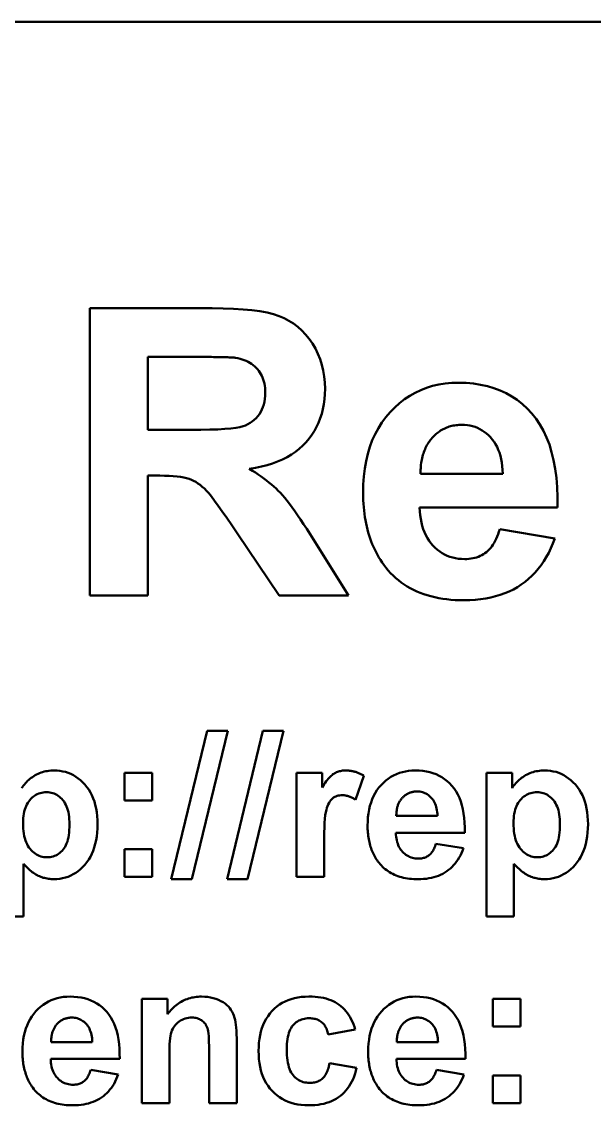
# Model space of a CAD drawing. Header units: millimetres. Extents: x -70 to 310, y -13 to 367.
# Drawn here: x 0.13 to 12.29, y 344.21 to 367.21 of the extents above; entities that cross this region are included whole.
import ezdxf

# ---------------------------------------------------------------- set-up
doc = ezdxf.new("R2010")
doc.units = ezdxf.units.MM
doc.layers.add('Visible (ISO)', color=7, linetype='Continuous', lineweight=50)

msp = doc.modelspace()

# ---------------------------------------------------------------- linework, layer by layer
at = {"layer": 'Visible (ISO)'}
for p, q in [((-49.588, 367.213), (288.755, 367.213)), ((1.574, 361.13), (4.169, 361.13)), ((1.574, 355.03), (1.574, 361.13)), ((3.769, 360.097), (2.806, 360.097)), ((2.806, 360.097), (2.806, 358.549)), ((2.806, 358.549), (3.718, 358.549)), ((2.806, 357.577), (2.806, 355.03)), ((3.057, 357.577), (2.806, 357.577)), ((8.595, 357.619), (10.343, 357.619)), ((11.505, 356.903), (8.576, 356.903)), ((5.591, 355.03), (4.703, 356.359)), ((10.278, 356.438), (11.445, 356.243)), ((6.321, 356.22), (7.065, 355.03)), ((2.806, 355.03), (1.574, 355.03)), ((7.065, 355.03), (5.591, 355.03)), ((3.304, 349.009), (4.062, 352.162)), ((4.501, 352.162), (3.736, 349.009)), ((4.062, 352.162), (4.501, 352.162)), ((4.487, 349.009), (5.245, 352.162)), ((5.684, 352.162), (4.919, 349.009)), ((5.245, 352.162), (5.684, 352.162)), ((2.311, 351.271), (2.897, 351.271)), ((2.311, 350.685), (2.311, 351.271)), ((2.897, 351.271), (2.897, 350.685)), ((5.961, 351.271), (6.505, 351.271)), ((5.961, 349.06), (5.961, 351.271)), ((6.505, 351.271), (6.505, 350.957)), ((9.994, 348.219), (9.994, 351.271)), ((9.994, 351.271), (10.541, 351.271)), ((10.541, 351.271), (10.541, 350.946)), ((7.391, 351.208), (7.212, 350.699)), ((2.897, 350.685), (2.311, 350.685)), ((8.081, 350.355), (8.955, 350.355)), ((9.536, 349.997), (8.072, 349.997)), ((2.311, 349.646), (2.897, 349.646)), ((2.311, 349.06), (2.311, 349.646)), ((2.897, 349.646), (2.897, 349.06)), ((6.547, 349.742), (6.547, 349.06)), ((8.923, 349.765), (9.506, 349.667)), ((0.165, 349.335), (0.165, 348.219)), ((10.58, 349.335), (10.58, 348.219)), ((2.897, 349.06), (2.311, 349.06)), ((3.736, 349.009), (3.304, 349.009)), ((4.919, 349.009), (4.487, 349.009)), ((6.547, 349.06), (5.961, 349.06)), ((0.165, 348.219), (-0.42, 348.219)), ((10.58, 348.219), (9.994, 348.219)), ((2.676, 346.471), (3.22, 346.471)), ((2.676, 344.261), (2.676, 346.471)), ((3.22, 346.471), (3.22, 346.146)), ((10.134, 346.471), (10.72, 346.471)), ((10.134, 345.886), (10.134, 346.471)), ((10.72, 346.471), (10.72, 345.886)), ((7.209, 345.818), (6.633, 345.714)), ((10.72, 345.886), (10.134, 345.886)), ((0.751, 345.555), (1.625, 345.555)), ((4.692, 345.634), (4.692, 344.261)), ((8.093, 345.555), (8.967, 345.555)), ((3.262, 345.263), (3.262, 344.261)), ((4.106, 344.261), (4.106, 345.388)), ((2.207, 345.197), (0.742, 345.197)), ((6.665, 345.109), (7.239, 345.011)), ((9.548, 345.197), (8.083, 345.197)), ((1.593, 344.965), (2.176, 344.867)), ((8.934, 344.965), (9.518, 344.867)), ((10.134, 344.846), (10.72, 344.846)), ((10.134, 344.261), (10.134, 344.846)), ((10.72, 344.846), (10.72, 344.261)), ((3.262, 344.261), (2.676, 344.261)), ((4.692, 344.261), (4.106, 344.261)), ((10.72, 344.261), (10.134, 344.261))]:
    msp.add_line(p, q, dxfattribs=at)
at = {"layer": 'Visible (ISO)', "flags": 128}
for points in [[(4.169, 361.13), (4.405, 361.127), (4.625, 361.119), (4.829, 361.106), (5.015, 361.088), (5.184, 361.065), (5.337, 361.037), (5.472, 361.003), (5.591, 360.964), (5.699, 360.919), (5.801, 360.866), (5.898, 360.805), (5.989, 360.736), (6.075, 360.659), (6.156, 360.574), (6.231, 360.482), (6.3, 360.381), (6.363, 360.274), (6.417, 360.164), (6.463, 360.049), (6.501, 359.931), (6.53, 359.809), (6.551, 359.683), (6.563, 359.553), (6.568, 359.419)], [(4.671, 360.079), (4.657, 360.08), (4.641, 360.082), (4.623, 360.083), (4.603, 360.084), (4.581, 360.086), (4.557, 360.087), (4.531, 360.088), (4.502, 360.089), (4.472, 360.09), (4.44, 360.091), (4.405, 360.092), (4.369, 360.093), (4.33, 360.093), (4.289, 360.094), (4.246, 360.095), (4.202, 360.095), (4.155, 360.096), (4.106, 360.096), (4.055, 360.097), (4.002, 360.097), (3.947, 360.097), (3.889, 360.097), (3.83, 360.097), (3.769, 360.097)], [(5.298, 359.34), (5.297, 359.39), (5.294, 359.439), (5.288, 359.486), (5.28, 359.531), (5.27, 359.575), (5.257, 359.617), (5.242, 359.658), (5.225, 359.697), (5.206, 359.734), (5.184, 359.77), (5.16, 359.804), (5.133, 359.837), (5.105, 359.868), (5.075, 359.897), (5.043, 359.924), (5.009, 359.949), (4.973, 359.972), (4.935, 359.993), (4.896, 360.012), (4.854, 360.029), (4.811, 360.044), (4.766, 360.058), (4.719, 360.069), (4.671, 360.079)], [(7.377, 357.205), (7.381, 357.386), (7.393, 357.559), (7.413, 357.726), (7.44, 357.887), (7.476, 358.04), (7.52, 358.187), (7.572, 358.327), (7.632, 358.461), (7.7, 358.588), (7.775, 358.708), (7.859, 358.821), (7.951, 358.928), (8.049, 359.027), (8.151, 359.118), (8.257, 359.2), (8.367, 359.273), (8.482, 359.338), (8.601, 359.394), (8.724, 359.441), (8.852, 359.48), (8.983, 359.51), (9.119, 359.531), (9.259, 359.544), (9.404, 359.549)], [(9.404, 359.549), (9.565, 359.544), (9.721, 359.531), (9.871, 359.508), (10.015, 359.476), (10.153, 359.436), (10.285, 359.386), (10.412, 359.327), (10.533, 359.259), (10.648, 359.183), (10.758, 359.097), (10.861, 359.002), (10.959, 358.898), (11.05, 358.785), (11.132, 358.662), (11.207, 358.529), (11.273, 358.387), (11.331, 358.235), (11.38, 358.074), (11.422, 357.903), (11.455, 357.722), (11.48, 357.532), (11.497, 357.332), (11.505, 357.122), (11.505, 356.903)], [(3.718, 358.549), (3.929, 358.55), (4.12, 358.554), (4.29, 358.56), (4.439, 358.568), (4.567, 358.578), (4.674, 358.591), (4.761, 358.606), (4.826, 358.624), (4.88, 358.644), (4.931, 358.668), (4.979, 358.695), (5.023, 358.725), (5.065, 358.759), (5.104, 358.797), (5.14, 358.837), (5.173, 358.882), (5.202, 358.929), (5.228, 358.979), (5.249, 359.032), (5.267, 359.088), (5.281, 359.147), (5.291, 359.208), (5.296, 359.272), (5.298, 359.34)], [(6.568, 359.419), (6.565, 359.306), (6.556, 359.197), (6.543, 359.092), (6.523, 358.989), (6.498, 358.89), (6.467, 358.794), (6.431, 358.701), (6.389, 358.612), (6.341, 358.525), (6.288, 358.443), (6.23, 358.363), (6.165, 358.286), (6.096, 358.214), (6.02, 358.146), (5.939, 358.083), (5.853, 358.024), (5.761, 357.97), (5.663, 357.921), (5.559, 357.876), (5.451, 357.836), (5.336, 357.8), (5.216, 357.77), (5.09, 357.743), (4.959, 357.722)], [(9.474, 358.656), (9.442, 358.656), (9.411, 358.654), (9.38, 358.652), (9.35, 358.648), (9.32, 358.644), (9.291, 358.639), (9.262, 358.632), (9.234, 358.625), (9.206, 358.617), (9.178, 358.608), (9.151, 358.597), (9.125, 358.586), (9.099, 358.574), (9.073, 358.561), (9.048, 358.547), (9.023, 358.532), (8.999, 358.516), (8.975, 358.499), (8.951, 358.481), (8.929, 358.462), (8.906, 358.442), (8.884, 358.422), (8.862, 358.4), (8.841, 358.377)], [(10.343, 357.619), (10.339, 357.702), (10.332, 357.781), (10.321, 357.858), (10.308, 357.93), (10.291, 358), (10.27, 358.066), (10.247, 358.128), (10.22, 358.188), (10.19, 358.243), (10.157, 358.296), (10.12, 358.345), (10.08, 358.391), (10.038, 358.433), (9.994, 358.472), (9.949, 358.507), (9.902, 358.538), (9.854, 358.566), (9.804, 358.59), (9.753, 358.61), (9.7, 358.627), (9.646, 358.64), (9.59, 358.649), (9.532, 358.654), (9.474, 358.656)], [(8.841, 358.377), (8.821, 358.353), (8.802, 358.329), (8.783, 358.304), (8.766, 358.279), (8.749, 358.252), (8.733, 358.225), (8.718, 358.197), (8.704, 358.169), (8.691, 358.14), (8.679, 358.11), (8.667, 358.079), (8.656, 358.048), (8.647, 358.016), (8.638, 357.984), (8.629, 357.95), (8.622, 357.916), (8.616, 357.882), (8.61, 357.846), (8.605, 357.81), (8.602, 357.773), (8.599, 357.736), (8.597, 357.698), (8.595, 357.659), (8.595, 357.619)], [(4.959, 357.722), (5.025, 357.682), (5.088, 357.643), (5.15, 357.602), (5.21, 357.561), (5.268, 357.52), (5.324, 357.477), (5.378, 357.434), (5.43, 357.391), (5.48, 357.347), (5.529, 357.302), (5.575, 357.256), (5.619, 357.21), (5.664, 357.161), (5.711, 357.105), (5.761, 357.044), (5.813, 356.976), (5.868, 356.903), (5.925, 356.823), (5.985, 356.737), (6.047, 356.646), (6.112, 356.548), (6.179, 356.445), (6.249, 356.335), (6.321, 356.22)], [(4.703, 356.359), (4.588, 356.529), (4.483, 356.682), (4.387, 356.819), (4.301, 356.939), (4.224, 357.043), (4.156, 357.131), (4.098, 357.202), (4.05, 357.257), (4.006, 357.301), (3.962, 357.342), (3.916, 357.379), (3.87, 357.413), (3.824, 357.443), (3.777, 357.469), (3.729, 357.491), (3.68, 357.51), (3.628, 357.526), (3.568, 357.539), (3.501, 357.551), (3.427, 357.561), (3.345, 357.568), (3.257, 357.573), (3.161, 357.576), (3.057, 357.577)], [(7.814, 355.685), (7.778, 355.736), (7.744, 355.788), (7.711, 355.841), (7.68, 355.895), (7.651, 355.95), (7.622, 356.007), (7.596, 356.064), (7.571, 356.123), (7.547, 356.182), (7.525, 356.243), (7.505, 356.305), (7.486, 356.367), (7.468, 356.431), (7.453, 356.496), (7.438, 356.562), (7.425, 356.629), (7.414, 356.698), (7.404, 356.767), (7.396, 356.837), (7.389, 356.909), (7.383, 356.981), (7.38, 357.055), (7.377, 357.13), (7.377, 357.205)], [(8.576, 356.903), (8.58, 356.818), (8.588, 356.736), (8.599, 356.657), (8.614, 356.582), (8.632, 356.51), (8.654, 356.441), (8.679, 356.375), (8.708, 356.312), (8.741, 356.253), (8.777, 356.197), (8.817, 356.144), (8.86, 356.094), (8.906, 356.048), (8.953, 356.006), (9.003, 355.968), (9.055, 355.934), (9.108, 355.904), (9.163, 355.878), (9.22, 355.856), (9.279, 355.838), (9.34, 355.824), (9.403, 355.814), (9.467, 355.808), (9.534, 355.806)], [(9.534, 355.806), (9.579, 355.807), (9.623, 355.81), (9.666, 355.815), (9.707, 355.823), (9.747, 355.832), (9.786, 355.843), (9.824, 355.857), (9.86, 355.872), (9.896, 355.89), (9.93, 355.909), (9.963, 355.931), (9.994, 355.955), (10.025, 355.981), (10.054, 356.01), (10.082, 356.041), (10.108, 356.075), (10.134, 356.111), (10.158, 356.15), (10.181, 356.192), (10.203, 356.236), (10.224, 356.283), (10.243, 356.332), (10.261, 356.384), (10.278, 356.438)], [(11.445, 356.243), (11.406, 356.138), (11.363, 356.038), (11.317, 355.941), (11.267, 355.849), (11.213, 355.762), (11.156, 355.678), (11.095, 355.599), (11.031, 355.524), (10.962, 355.453), (10.89, 355.387), (10.815, 355.325), (10.736, 355.267), (10.653, 355.213), (10.567, 355.164), (10.478, 355.12), (10.385, 355.081), (10.289, 355.046), (10.189, 355.016), (10.086, 354.99), (9.98, 354.969), (9.87, 354.953), (9.757, 354.941), (9.64, 354.934), (9.52, 354.932)], [(9.52, 354.932), (9.425, 354.933), (9.332, 354.937), (9.241, 354.944), (9.152, 354.953), (9.066, 354.965), (8.981, 354.979), (8.898, 354.996), (8.818, 355.016), (8.74, 355.038), (8.663, 355.063), (8.589, 355.09), (8.517, 355.12), (8.447, 355.153), (8.379, 355.188), (8.313, 355.226), (8.249, 355.267), (8.187, 355.31), (8.128, 355.356), (8.07, 355.404), (8.015, 355.455), (7.961, 355.509), (7.91, 355.565), (7.861, 355.624), (7.814, 355.685)], [(0.126, 350.946), (0.144, 350.973), (0.164, 351), (0.184, 351.025), (0.205, 351.05), (0.228, 351.074), (0.251, 351.097), (0.276, 351.119), (0.301, 351.14), (0.328, 351.161), (0.355, 351.18), (0.384, 351.199), (0.413, 351.217), (0.443, 351.233), (0.474, 351.248), (0.506, 351.262), (0.538, 351.274), (0.57, 351.285), (0.603, 351.294), (0.637, 351.302), (0.671, 351.308), (0.706, 351.314), (0.742, 351.317), (0.778, 351.319), (0.814, 351.32)], [(0.814, 351.32), (0.878, 351.318), (0.939, 351.312), (1, 351.301), (1.058, 351.287), (1.115, 351.268), (1.171, 351.245), (1.224, 351.218), (1.276, 351.186), (1.327, 351.151), (1.376, 351.111), (1.423, 351.067), (1.468, 351.019), (1.511, 350.967), (1.55, 350.912), (1.586, 350.854), (1.618, 350.792), (1.646, 350.727), (1.67, 350.658), (1.69, 350.587), (1.707, 350.512), (1.72, 350.433), (1.729, 350.352), (1.735, 350.267), (1.737, 350.179)], [(6.505, 350.957), (6.528, 350.993), (6.551, 351.027), (6.573, 351.059), (6.595, 351.089), (6.616, 351.117), (6.637, 351.142), (6.658, 351.166), (6.678, 351.187), (6.698, 351.206), (6.717, 351.223), (6.736, 351.238), (6.755, 351.25), (6.773, 351.261), (6.792, 351.272), (6.812, 351.281), (6.832, 351.289), (6.852, 351.296), (6.873, 351.303), (6.894, 351.308), (6.916, 351.312), (6.938, 351.316), (6.961, 351.318), (6.984, 351.32), (7.007, 351.32)], [(7.007, 351.32), (7.024, 351.32), (7.04, 351.319), (7.057, 351.318), (7.073, 351.317), (7.09, 351.315), (7.106, 351.313), (7.122, 351.311), (7.139, 351.308), (7.155, 351.304), (7.171, 351.301), (7.187, 351.297), (7.203, 351.292), (7.219, 351.287), (7.235, 351.282), (7.251, 351.276), (7.266, 351.27), (7.282, 351.264), (7.298, 351.257), (7.313, 351.25), (7.329, 351.243), (7.344, 351.235), (7.36, 351.226), (7.375, 351.218), (7.391, 351.208)], [(7.472, 350.148), (7.474, 350.239), (7.48, 350.325), (7.49, 350.409), (7.504, 350.489), (7.522, 350.566), (7.544, 350.639), (7.57, 350.709), (7.6, 350.776), (7.633, 350.839), (7.671, 350.9), (7.713, 350.956), (7.759, 351.01), (7.808, 351.059), (7.859, 351.104), (7.912, 351.145), (7.967, 351.182), (8.025, 351.214), (8.084, 351.242), (8.146, 351.266), (8.21, 351.286), (8.275, 351.301), (8.343, 351.311), (8.413, 351.318), (8.486, 351.32)], [(8.486, 351.32), (8.566, 351.318), (8.644, 351.311), (8.719, 351.3), (8.791, 351.284), (8.86, 351.263), (8.926, 351.239), (8.99, 351.209), (9.05, 351.175), (9.108, 351.137), (9.162, 351.094), (9.214, 351.047), (9.263, 350.995), (9.309, 350.938), (9.35, 350.876), (9.387, 350.81), (9.42, 350.739), (9.449, 350.663), (9.474, 350.582), (9.495, 350.497), (9.511, 350.407), (9.524, 350.312), (9.532, 350.212), (9.536, 350.107), (9.536, 349.997)], [(10.541, 350.946), (10.559, 350.973), (10.578, 351), (10.599, 351.025), (10.62, 351.05), (10.642, 351.074), (10.666, 351.097), (10.69, 351.119), (10.716, 351.14), (10.742, 351.161), (10.77, 351.18), (10.798, 351.199), (10.828, 351.217), (10.858, 351.233), (10.889, 351.248), (10.92, 351.262), (10.952, 351.274), (10.985, 351.285), (11.018, 351.294), (11.052, 351.302), (11.086, 351.308), (11.121, 351.314), (11.156, 351.317), (11.192, 351.319), (11.229, 351.32)], [(11.229, 351.32), (11.292, 351.318), (11.354, 351.312), (11.414, 351.301), (11.473, 351.287), (11.53, 351.268), (11.585, 351.245), (11.639, 351.218), (11.691, 351.186), (11.741, 351.151), (11.79, 351.111), (11.838, 351.067), (11.883, 351.019), (11.926, 350.967), (11.965, 350.912), (12.001, 350.854), (12.032, 350.792), (12.06, 350.727), (12.084, 350.658), (12.105, 350.587), (12.122, 350.512), (12.135, 350.433), (12.144, 350.352), (12.15, 350.267), (12.152, 350.179)], [(0.656, 350.857), (0.62, 350.856), (0.586, 350.853), (0.553, 350.847), (0.52, 350.839), (0.489, 350.829), (0.458, 350.816), (0.429, 350.801), (0.401, 350.784), (0.374, 350.765), (0.347, 350.743), (0.322, 350.719), (0.298, 350.692), (0.275, 350.664), (0.255, 350.633), (0.236, 350.6), (0.219, 350.565), (0.204, 350.527), (0.192, 350.488), (0.181, 350.446), (0.172, 350.402), (0.165, 350.356), (0.16, 350.307), (0.157, 350.257), (0.156, 350.204)], [(1.142, 350.174), (1.141, 350.23), (1.138, 350.284), (1.133, 350.336), (1.126, 350.385), (1.118, 350.432), (1.107, 350.476), (1.094, 350.518), (1.08, 350.557), (1.063, 350.593), (1.045, 350.628), (1.025, 350.66), (1.002, 350.689), (0.979, 350.716), (0.954, 350.74), (0.928, 350.763), (0.902, 350.782), (0.874, 350.8), (0.846, 350.815), (0.817, 350.828), (0.786, 350.839), (0.755, 350.847), (0.723, 350.853), (0.69, 350.856), (0.656, 350.857)], [(6.937, 350.795), (6.907, 350.794), (6.878, 350.79), (6.85, 350.785), (6.824, 350.778), (6.798, 350.768), (6.774, 350.757), (6.751, 350.743), (6.729, 350.727), (6.709, 350.709), (6.689, 350.687), (6.671, 350.661), (6.653, 350.632), (6.637, 350.6), (6.622, 350.565), (6.608, 350.526), (6.596, 350.483), (6.584, 350.433), (6.574, 350.371), (6.566, 350.296), (6.559, 350.209), (6.554, 350.111), (6.55, 350), (6.548, 349.877), (6.547, 349.742)], [(7.212, 350.699), (7.199, 350.707), (7.187, 350.715), (7.175, 350.722), (7.163, 350.728), (7.151, 350.735), (7.139, 350.741), (7.127, 350.747), (7.115, 350.752), (7.103, 350.757), (7.092, 350.762), (7.08, 350.767), (7.069, 350.771), (7.057, 350.775), (7.046, 350.778), (7.035, 350.781), (7.024, 350.784), (7.012, 350.786), (7.002, 350.789), (6.991, 350.791), (6.98, 350.792), (6.969, 350.793), (6.958, 350.794), (6.948, 350.794), (6.937, 350.795)], [(8.52, 350.874), (8.505, 350.873), (8.489, 350.873), (8.474, 350.871), (8.459, 350.87), (8.444, 350.868), (8.429, 350.865), (8.415, 350.862), (8.401, 350.858), (8.387, 350.854), (8.373, 350.849), (8.359, 350.844), (8.346, 350.839), (8.333, 350.833), (8.32, 350.826), (8.308, 350.819), (8.295, 350.812), (8.283, 350.804), (8.271, 350.795), (8.259, 350.786), (8.248, 350.777), (8.237, 350.767), (8.226, 350.756), (8.215, 350.746), (8.204, 350.734)], [(8.955, 350.355), (8.953, 350.397), (8.95, 350.436), (8.944, 350.474), (8.937, 350.511), (8.929, 350.545), (8.919, 350.578), (8.907, 350.61), (8.894, 350.639), (8.879, 350.667), (8.862, 350.694), (8.844, 350.718), (8.824, 350.741), (8.803, 350.762), (8.781, 350.782), (8.758, 350.799), (8.735, 350.815), (8.711, 350.829), (8.686, 350.841), (8.66, 350.851), (8.634, 350.859), (8.606, 350.865), (8.579, 350.87), (8.55, 350.873), (8.52, 350.874)], [(11.071, 350.857), (11.035, 350.856), (11.001, 350.853), (10.967, 350.847), (10.935, 350.839), (10.903, 350.829), (10.873, 350.816), (10.844, 350.801), (10.815, 350.784), (10.788, 350.765), (10.762, 350.743), (10.737, 350.719), (10.713, 350.692), (10.69, 350.664), (10.669, 350.633), (10.651, 350.6), (10.634, 350.565), (10.619, 350.527), (10.606, 350.488), (10.595, 350.446), (10.587, 350.402), (10.58, 350.356), (10.575, 350.307), (10.572, 350.257), (10.571, 350.204)], [(11.556, 350.174), (11.555, 350.23), (11.553, 350.284), (11.548, 350.336), (11.541, 350.385), (11.532, 350.432), (11.522, 350.476), (11.509, 350.518), (11.494, 350.557), (11.478, 350.593), (11.46, 350.628), (11.439, 350.66), (11.417, 350.689), (11.393, 350.716), (11.369, 350.74), (11.343, 350.763), (11.316, 350.782), (11.289, 350.8), (11.261, 350.815), (11.231, 350.828), (11.201, 350.839), (11.17, 350.847), (11.138, 350.853), (11.105, 350.856), (11.071, 350.857)], [(8.204, 350.734), (8.194, 350.722), (8.185, 350.71), (8.175, 350.698), (8.167, 350.685), (8.158, 350.672), (8.15, 350.658), (8.143, 350.644), (8.136, 350.63), (8.129, 350.616), (8.123, 350.601), (8.117, 350.585), (8.112, 350.57), (8.107, 350.554), (8.102, 350.537), (8.098, 350.521), (8.095, 350.504), (8.092, 350.486), (8.089, 350.469), (8.086, 350.451), (8.084, 350.432), (8.083, 350.414), (8.082, 350.394), (8.081, 350.375), (8.081, 350.355)], [(0.156, 350.204), (0.157, 350.143), (0.16, 350.086), (0.165, 350.03), (0.173, 349.978), (0.182, 349.928), (0.193, 349.881), (0.207, 349.836), (0.222, 349.794), (0.24, 349.755), (0.259, 349.719), (0.281, 349.685), (0.305, 349.654), (0.33, 349.626), (0.356, 349.6), (0.383, 349.577), (0.411, 349.556), (0.44, 349.537), (0.469, 349.521), (0.5, 349.507), (0.531, 349.496), (0.563, 349.488), (0.596, 349.481), (0.63, 349.478), (0.665, 349.477)], [(0.665, 349.477), (0.699, 349.478), (0.732, 349.481), (0.763, 349.487), (0.794, 349.495), (0.824, 349.505), (0.853, 349.517), (0.881, 349.532), (0.908, 349.549), (0.934, 349.568), (0.959, 349.59), (0.983, 349.613), (1.006, 349.639), (1.028, 349.668), (1.047, 349.699), (1.065, 349.734), (1.081, 349.771), (1.096, 349.811), (1.108, 349.854), (1.118, 349.9), (1.127, 349.949), (1.133, 350.001), (1.138, 350.056), (1.141, 350.113), (1.142, 350.174)], [(1.737, 350.179), (1.735, 350.088), (1.729, 350.001), (1.72, 349.917), (1.707, 349.837), (1.69, 349.76), (1.669, 349.687), (1.645, 349.617), (1.617, 349.55), (1.585, 349.487), (1.549, 349.428), (1.509, 349.371), (1.466, 349.318), (1.42, 349.269), (1.373, 349.225), (1.324, 349.184), (1.273, 349.148), (1.221, 349.116), (1.167, 349.088), (1.112, 349.065), (1.055, 349.046), (0.996, 349.031), (0.936, 349.02), (0.875, 349.014), (0.812, 349.012)], [(7.69, 349.388), (7.673, 349.414), (7.656, 349.44), (7.639, 349.466), (7.624, 349.493), (7.609, 349.521), (7.595, 349.549), (7.582, 349.578), (7.569, 349.607), (7.557, 349.637), (7.546, 349.667), (7.536, 349.698), (7.527, 349.729), (7.518, 349.761), (7.51, 349.794), (7.503, 349.827), (7.496, 349.86), (7.491, 349.894), (7.486, 349.929), (7.481, 349.964), (7.478, 350), (7.475, 350.036), (7.473, 350.073), (7.472, 350.11), (7.472, 350.148)], [(10.571, 350.204), (10.572, 350.143), (10.575, 350.086), (10.58, 350.03), (10.587, 349.978), (10.597, 349.928), (10.608, 349.881), (10.621, 349.836), (10.637, 349.794), (10.654, 349.755), (10.674, 349.719), (10.696, 349.685), (10.72, 349.654), (10.745, 349.626), (10.771, 349.6), (10.798, 349.577), (10.826, 349.556), (10.854, 349.537), (10.884, 349.521), (10.915, 349.507), (10.946, 349.496), (10.978, 349.488), (11.011, 349.481), (11.045, 349.478), (11.08, 349.477)], [(11.08, 349.477), (11.114, 349.478), (11.146, 349.481), (11.178, 349.487), (11.209, 349.495), (11.238, 349.505), (11.267, 349.517), (11.295, 349.532), (11.322, 349.549), (11.348, 349.568), (11.373, 349.59), (11.397, 349.613), (11.42, 349.639), (11.442, 349.668), (11.462, 349.699), (11.48, 349.734), (11.496, 349.771), (11.51, 349.811), (11.522, 349.854), (11.533, 349.9), (11.541, 349.949), (11.548, 350.001), (11.553, 350.056), (11.556, 350.113), (11.556, 350.174)], [(12.152, 350.179), (12.15, 350.088), (12.144, 350.001), (12.135, 349.917), (12.121, 349.837), (12.105, 349.76), (12.084, 349.687), (12.059, 349.617), (12.031, 349.55), (11.999, 349.487), (11.964, 349.428), (11.924, 349.371), (11.881, 349.318), (11.835, 349.269), (11.787, 349.225), (11.738, 349.184), (11.688, 349.148), (11.635, 349.116), (11.582, 349.088), (11.526, 349.065), (11.47, 349.046), (11.411, 349.031), (11.351, 349.02), (11.289, 349.014), (11.226, 349.012)], [(8.072, 349.997), (8.074, 349.955), (8.078, 349.914), (8.083, 349.874), (8.091, 349.837), (8.1, 349.8), (8.111, 349.766), (8.123, 349.733), (8.138, 349.702), (8.154, 349.672), (8.172, 349.644), (8.192, 349.618), (8.214, 349.593), (8.236, 349.57), (8.26, 349.549), (8.285, 349.53), (8.311, 349.513), (8.338, 349.498), (8.365, 349.485), (8.394, 349.474), (8.423, 349.465), (8.454, 349.458), (8.485, 349.453), (8.517, 349.45), (8.551, 349.449)], [(9.506, 349.667), (9.487, 349.615), (9.465, 349.564), (9.442, 349.516), (9.417, 349.47), (9.39, 349.426), (9.362, 349.385), (9.331, 349.345), (9.299, 349.308), (9.265, 349.272), (9.229, 349.239), (9.191, 349.208), (9.152, 349.179), (9.11, 349.152), (9.067, 349.128), (9.022, 349.106), (8.976, 349.086), (8.928, 349.069), (8.878, 349.053), (8.827, 349.041), (8.773, 349.03), (8.719, 349.022), (8.662, 349.016), (8.604, 349.013), (8.544, 349.012)], [(8.551, 349.449), (8.573, 349.449), (8.595, 349.451), (8.616, 349.453), (8.637, 349.457), (8.657, 349.462), (8.677, 349.467), (8.696, 349.474), (8.714, 349.482), (8.732, 349.49), (8.749, 349.5), (8.765, 349.511), (8.781, 349.523), (8.796, 349.536), (8.811, 349.55), (8.825, 349.566), (8.838, 349.583), (8.851, 349.601), (8.863, 349.621), (8.874, 349.641), (8.885, 349.664), (8.895, 349.687), (8.905, 349.712), (8.914, 349.738), (8.923, 349.765)], [(0.812, 349.012), (0.781, 349.012), (0.751, 349.014), (0.722, 349.016), (0.693, 349.02), (0.665, 349.024), (0.637, 349.03), (0.609, 349.037), (0.582, 349.044), (0.556, 349.053), (0.53, 349.062), (0.504, 349.073), (0.479, 349.085), (0.454, 349.098), (0.429, 349.112), (0.404, 349.128), (0.378, 349.145), (0.352, 349.164), (0.326, 349.184), (0.3, 349.205), (0.274, 349.228), (0.247, 349.253), (0.22, 349.279), (0.193, 349.306), (0.165, 349.335)], [(8.544, 349.012), (8.496, 349.012), (8.45, 349.014), (8.404, 349.017), (8.36, 349.022), (8.316, 349.028), (8.274, 349.035), (8.233, 349.044), (8.193, 349.053), (8.153, 349.065), (8.115, 349.077), (8.078, 349.091), (8.042, 349.106), (8.007, 349.122), (7.973, 349.14), (7.94, 349.159), (7.908, 349.179), (7.877, 349.201), (7.848, 349.223), (7.819, 349.248), (7.791, 349.273), (7.764, 349.3), (7.739, 349.328), (7.714, 349.357), (7.69, 349.388)], [(11.226, 349.012), (11.196, 349.012), (11.166, 349.014), (11.137, 349.016), (11.108, 349.02), (11.079, 349.024), (11.051, 349.03), (11.024, 349.037), (10.997, 349.044), (10.97, 349.053), (10.944, 349.062), (10.919, 349.073), (10.894, 349.085), (10.869, 349.098), (10.844, 349.112), (10.819, 349.128), (10.793, 349.145), (10.767, 349.164), (10.741, 349.184), (10.715, 349.205), (10.688, 349.228), (10.662, 349.253), (10.635, 349.279), (10.607, 349.306), (10.58, 349.335)], [(0.142, 345.349), (0.144, 345.439), (0.15, 345.526), (0.16, 345.609), (0.174, 345.689), (0.192, 345.766), (0.214, 345.839), (0.24, 345.909), (0.27, 345.976), (0.304, 346.04), (0.342, 346.1), (0.383, 346.156), (0.429, 346.21), (0.478, 346.259), (0.529, 346.305), (0.582, 346.346), (0.638, 346.382), (0.695, 346.415), (0.754, 346.443), (0.816, 346.466), (0.88, 346.486), (0.946, 346.501), (1.014, 346.512), (1.084, 346.518), (1.156, 346.52)], [(1.156, 346.52), (1.236, 346.518), (1.314, 346.511), (1.389, 346.5), (1.461, 346.484), (1.53, 346.464), (1.597, 346.439), (1.66, 346.409), (1.72, 346.376), (1.778, 346.337), (1.833, 346.294), (1.884, 346.247), (1.933, 346.195), (1.979, 346.138), (2.02, 346.077), (2.057, 346.01), (2.09, 345.939), (2.119, 345.863), (2.144, 345.783), (2.165, 345.697), (2.181, 345.607), (2.194, 345.512), (2.202, 345.412), (2.206, 345.307), (2.207, 345.197)], [(3.22, 346.146), (3.244, 346.176), (3.269, 346.206), (3.295, 346.234), (3.32, 346.26), (3.347, 346.286), (3.374, 346.31), (3.401, 346.332), (3.429, 346.354), (3.458, 346.374), (3.487, 346.393), (3.516, 346.41), (3.546, 346.427), (3.577, 346.442), (3.608, 346.455), (3.639, 346.468), (3.672, 346.479), (3.704, 346.488), (3.737, 346.497), (3.771, 346.504), (3.805, 346.51), (3.84, 346.514), (3.876, 346.518), (3.911, 346.52), (3.948, 346.52)], [(3.948, 346.52), (4.012, 346.518), (4.074, 346.512), (4.134, 346.503), (4.193, 346.489), (4.249, 346.472), (4.303, 346.45), (4.355, 346.426), (4.402, 346.4), (4.444, 346.371), (4.482, 346.34), (4.516, 346.308), (4.545, 346.273), (4.571, 346.236), (4.594, 346.197), (4.614, 346.157), (4.632, 346.116), (4.647, 346.072), (4.659, 346.027), (4.669, 345.978), (4.677, 345.923), (4.683, 345.861), (4.688, 345.792), (4.691, 345.716), (4.692, 345.635)], [(5.157, 345.365), (5.159, 345.454), (5.165, 345.54), (5.175, 345.623), (5.189, 345.702), (5.207, 345.778), (5.229, 345.851), (5.255, 345.92), (5.285, 345.986), (5.319, 346.048), (5.357, 346.107), (5.399, 346.163), (5.445, 346.216), (5.494, 346.264), (5.547, 346.309), (5.602, 346.349), (5.66, 346.385), (5.721, 346.417), (5.784, 346.444), (5.851, 346.467), (5.92, 346.486), (5.992, 346.501), (6.067, 346.512), (6.145, 346.518), (6.226, 346.52)], [(6.226, 346.52), (6.292, 346.519), (6.356, 346.515), (6.418, 346.509), (6.477, 346.501), (6.534, 346.49), (6.589, 346.477), (6.641, 346.461), (6.691, 346.443), (6.739, 346.423), (6.784, 346.4), (6.827, 346.375), (6.868, 346.347), (6.906, 346.317), (6.943, 346.284), (6.978, 346.249), (7.011, 346.211), (7.042, 346.171), (7.072, 346.128), (7.099, 346.083), (7.125, 346.035), (7.149, 345.985), (7.171, 345.932), (7.191, 345.876), (7.209, 345.818)], [(7.484, 345.349), (7.486, 345.439), (7.492, 345.526), (7.502, 345.609), (7.515, 345.689), (7.533, 345.766), (7.555, 345.839), (7.581, 345.909), (7.611, 345.976), (7.645, 346.04), (7.683, 346.1), (7.725, 346.156), (7.771, 346.21), (7.82, 346.259), (7.871, 346.305), (7.924, 346.346), (7.979, 346.382), (8.036, 346.415), (8.096, 346.443), (8.157, 346.466), (8.221, 346.486), (8.287, 346.501), (8.355, 346.512), (8.425, 346.518), (8.497, 346.52)], [(8.497, 346.52), (8.578, 346.518), (8.656, 346.511), (8.731, 346.5), (8.803, 346.484), (8.872, 346.464), (8.938, 346.439), (9.001, 346.409), (9.062, 346.376), (9.119, 346.337), (9.174, 346.294), (9.226, 346.247), (9.275, 346.195), (9.32, 346.138), (9.361, 346.077), (9.399, 346.01), (9.432, 345.939), (9.461, 345.863), (9.485, 345.783), (9.506, 345.697), (9.523, 345.607), (9.535, 345.512), (9.544, 345.412), (9.548, 345.307), (9.548, 345.197)], [(1.191, 346.074), (1.175, 346.074), (1.159, 346.073), (1.144, 346.072), (1.129, 346.07), (1.114, 346.068), (1.099, 346.065), (1.085, 346.062), (1.071, 346.058), (1.057, 346.054), (1.043, 346.05), (1.03, 346.045), (1.016, 346.039), (1.003, 346.033), (0.99, 346.026), (0.978, 346.019), (0.965, 346.012), (0.953, 346.004), (0.941, 345.995), (0.93, 345.986), (0.918, 345.977), (0.907, 345.967), (0.896, 345.957), (0.885, 345.946), (0.874, 345.934)], [(1.625, 345.555), (1.623, 345.597), (1.62, 345.637), (1.615, 345.675), (1.608, 345.711), (1.599, 345.746), (1.589, 345.779), (1.577, 345.81), (1.564, 345.84), (1.549, 345.868), (1.532, 345.894), (1.514, 345.918), (1.494, 345.941), (1.473, 345.963), (1.451, 345.982), (1.428, 345.999), (1.405, 346.015), (1.381, 346.029), (1.356, 346.041), (1.33, 346.051), (1.304, 346.059), (1.277, 346.066), (1.249, 346.07), (1.22, 346.073), (1.191, 346.074)], [(3.743, 346.074), (3.706, 346.073), (3.669, 346.069), (3.634, 346.062), (3.6, 346.053), (3.566, 346.041), (3.533, 346.027), (3.502, 346.01), (3.471, 345.99), (3.442, 345.968), (3.416, 345.945), (3.391, 345.92), (3.369, 345.893), (3.35, 345.865), (3.333, 345.835), (3.318, 345.803), (3.306, 345.769), (3.296, 345.731), (3.287, 345.686), (3.279, 345.634), (3.273, 345.574), (3.268, 345.507), (3.265, 345.433), (3.263, 345.351), (3.262, 345.263)], [(4.106, 345.388), (4.105, 345.474), (4.103, 345.551), (4.101, 345.621), (4.097, 345.683), (4.091, 345.737), (4.085, 345.783), (4.077, 345.821), (4.069, 345.852), (4.059, 345.878), (4.047, 345.902), (4.034, 345.924), (4.02, 345.946), (4.004, 345.965), (3.986, 345.984), (3.967, 346), (3.947, 346.016), (3.925, 346.029), (3.902, 346.041), (3.878, 346.051), (3.853, 346.059), (3.827, 346.066), (3.8, 346.07), (3.772, 346.073), (3.743, 346.074)], [(6.233, 346.06), (6.197, 346.059), (6.163, 346.056), (6.13, 346.05), (6.098, 346.043), (6.068, 346.034), (6.038, 346.022), (6.01, 346.009), (5.983, 345.993), (5.957, 345.975), (5.932, 345.955), (5.909, 345.933), (5.887, 345.909), (5.866, 345.882), (5.847, 345.853), (5.83, 345.821), (5.814, 345.786), (5.801, 345.748), (5.789, 345.707), (5.779, 345.664), (5.771, 345.617), (5.764, 345.568), (5.76, 345.517), (5.757, 345.462), (5.756, 345.404)], [(6.633, 345.714), (6.628, 345.742), (6.621, 345.769), (6.614, 345.794), (6.606, 345.819), (6.596, 345.842), (6.586, 345.864), (6.574, 345.885), (6.562, 345.905), (6.548, 345.924), (6.534, 345.941), (6.518, 345.958), (6.501, 345.973), (6.484, 345.987), (6.465, 345.999), (6.446, 346.011), (6.426, 346.021), (6.405, 346.03), (6.383, 346.038), (6.36, 346.045), (6.336, 346.05), (6.312, 346.054), (6.286, 346.057), (6.26, 346.059), (6.233, 346.06)], [(8.532, 346.074), (8.516, 346.074), (8.501, 346.073), (8.485, 346.072), (8.47, 346.07), (8.455, 346.068), (8.441, 346.065), (8.426, 346.062), (8.412, 346.058), (8.398, 346.054), (8.384, 346.05), (8.371, 346.045), (8.358, 346.039), (8.345, 346.033), (8.332, 346.026), (8.319, 346.019), (8.307, 346.012), (8.295, 346.004), (8.283, 345.995), (8.271, 345.986), (8.26, 345.977), (8.248, 345.967), (8.237, 345.957), (8.226, 345.946), (8.216, 345.934)], [(8.967, 345.555), (8.965, 345.597), (8.961, 345.637), (8.956, 345.675), (8.949, 345.711), (8.941, 345.746), (8.93, 345.779), (8.919, 345.81), (8.905, 345.84), (8.89, 345.868), (8.874, 345.894), (8.855, 345.918), (8.835, 345.941), (8.814, 345.963), (8.792, 345.982), (8.77, 345.999), (8.746, 346.015), (8.722, 346.029), (8.697, 346.041), (8.672, 346.051), (8.645, 346.059), (8.618, 346.066), (8.59, 346.07), (8.561, 346.073), (8.532, 346.074)], [(0.874, 345.934), (0.864, 345.923), (0.855, 345.91), (0.846, 345.898), (0.837, 345.885), (0.828, 345.872), (0.821, 345.858), (0.813, 345.845), (0.806, 345.83), (0.799, 345.816), (0.793, 345.801), (0.787, 345.786), (0.782, 345.77), (0.777, 345.754), (0.773, 345.738), (0.769, 345.721), (0.765, 345.704), (0.762, 345.687), (0.759, 345.669), (0.757, 345.651), (0.755, 345.632), (0.753, 345.614), (0.752, 345.595), (0.751, 345.575), (0.751, 345.555)], [(8.216, 345.934), (8.206, 345.923), (8.196, 345.91), (8.187, 345.898), (8.178, 345.885), (8.17, 345.872), (8.162, 345.858), (8.154, 345.845), (8.147, 345.83), (8.141, 345.816), (8.135, 345.801), (8.129, 345.786), (8.123, 345.77), (8.119, 345.754), (8.114, 345.738), (8.11, 345.721), (8.106, 345.704), (8.103, 345.687), (8.1, 345.669), (8.098, 345.651), (8.096, 345.632), (8.095, 345.614), (8.094, 345.595), (8.093, 345.575), (8.093, 345.555)], [(0.361, 344.588), (0.343, 344.614), (0.326, 344.64), (0.31, 344.666), (0.294, 344.693), (0.279, 344.721), (0.265, 344.749), (0.252, 344.778), (0.239, 344.807), (0.228, 344.837), (0.217, 344.867), (0.206, 344.898), (0.197, 344.93), (0.188, 344.961), (0.18, 344.994), (0.173, 345.027), (0.166, 345.061), (0.161, 345.095), (0.156, 345.129), (0.152, 345.165), (0.148, 345.2), (0.146, 345.236), (0.144, 345.273), (0.143, 345.311), (0.142, 345.349)], [(6.217, 344.212), (6.137, 344.214), (6.061, 344.22), (5.987, 344.231), (5.916, 344.246), (5.848, 344.265), (5.782, 344.288), (5.719, 344.316), (5.659, 344.348), (5.601, 344.384), (5.546, 344.424), (5.494, 344.469), (5.445, 344.517), (5.399, 344.57), (5.357, 344.626), (5.319, 344.685), (5.285, 344.747), (5.255, 344.813), (5.229, 344.882), (5.207, 344.954), (5.189, 345.03), (5.175, 345.109), (5.165, 345.191), (5.159, 345.276), (5.157, 345.365)], [(5.756, 345.404), (5.757, 345.34), (5.76, 345.28), (5.765, 345.222), (5.771, 345.168), (5.779, 345.117), (5.789, 345.069), (5.801, 345.025), (5.815, 344.983), (5.831, 344.945), (5.848, 344.91), (5.868, 344.878), (5.889, 344.85), (5.912, 344.824), (5.935, 344.801), (5.961, 344.779), (5.987, 344.76), (6.015, 344.743), (6.043, 344.729), (6.074, 344.716), (6.105, 344.706), (6.137, 344.698), (6.171, 344.693), (6.206, 344.689), (6.242, 344.688)], [(7.702, 344.588), (7.684, 344.614), (7.667, 344.64), (7.651, 344.666), (7.635, 344.693), (7.621, 344.721), (7.607, 344.749), (7.593, 344.778), (7.581, 344.807), (7.569, 344.837), (7.558, 344.867), (7.548, 344.898), (7.538, 344.93), (7.529, 344.961), (7.522, 344.994), (7.514, 345.027), (7.508, 345.061), (7.502, 345.095), (7.497, 345.129), (7.493, 345.165), (7.49, 345.2), (7.487, 345.236), (7.485, 345.273), (7.484, 345.311), (7.484, 345.349)], [(0.742, 345.197), (0.744, 345.155), (0.748, 345.114), (0.753, 345.075), (0.761, 345.037), (0.77, 345.001), (0.781, 344.966), (0.794, 344.933), (0.808, 344.902), (0.824, 344.872), (0.842, 344.844), (0.862, 344.818), (0.884, 344.793), (0.907, 344.77), (0.931, 344.749), (0.955, 344.73), (0.981, 344.713), (1.008, 344.698), (1.035, 344.685), (1.064, 344.674), (1.094, 344.665), (1.124, 344.658), (1.155, 344.653), (1.188, 344.65), (1.221, 344.649)], [(6.242, 344.688), (6.27, 344.689), (6.296, 344.691), (6.322, 344.694), (6.347, 344.699), (6.371, 344.705), (6.394, 344.712), (6.417, 344.721), (6.438, 344.731), (6.459, 344.742), (6.478, 344.755), (6.497, 344.768), (6.515, 344.784), (6.533, 344.8), (6.549, 344.819), (6.564, 344.84), (6.579, 344.862), (6.593, 344.886), (6.606, 344.913), (6.618, 344.941), (6.629, 344.971), (6.639, 345.002), (6.649, 345.036), (6.658, 345.072), (6.665, 345.109)], [(8.083, 345.197), (8.085, 345.155), (8.089, 345.114), (8.095, 345.075), (8.102, 345.037), (8.111, 345.001), (8.122, 344.966), (8.135, 344.933), (8.149, 344.902), (8.166, 344.872), (8.184, 344.844), (8.204, 344.818), (8.225, 344.793), (8.248, 344.77), (8.272, 344.749), (8.297, 344.73), (8.323, 344.713), (8.349, 344.698), (8.377, 344.685), (8.405, 344.674), (8.435, 344.665), (8.465, 344.658), (8.497, 344.653), (8.529, 344.65), (8.562, 344.649)], [(2.176, 344.867), (2.157, 344.815), (2.135, 344.765), (2.112, 344.717), (2.087, 344.671), (2.061, 344.627), (2.032, 344.585), (2.001, 344.545), (1.969, 344.508), (1.935, 344.472), (1.899, 344.439), (1.861, 344.408), (1.822, 344.379), (1.78, 344.352), (1.737, 344.328), (1.693, 344.306), (1.646, 344.286), (1.598, 344.269), (1.548, 344.254), (1.497, 344.241), (1.444, 344.23), (1.389, 344.222), (1.332, 344.216), (1.274, 344.213), (1.214, 344.212)], [(1.221, 344.649), (1.243, 344.649), (1.265, 344.651), (1.287, 344.653), (1.307, 344.657), (1.327, 344.662), (1.347, 344.667), (1.366, 344.674), (1.384, 344.682), (1.402, 344.691), (1.419, 344.7), (1.435, 344.711), (1.451, 344.723), (1.466, 344.736), (1.481, 344.751), (1.495, 344.766), (1.508, 344.783), (1.521, 344.801), (1.533, 344.821), (1.544, 344.842), (1.555, 344.864), (1.566, 344.887), (1.575, 344.912), (1.584, 344.938), (1.593, 344.965)], [(7.239, 345.011), (7.224, 344.947), (7.205, 344.885), (7.185, 344.826), (7.162, 344.769), (7.137, 344.716), (7.11, 344.665), (7.08, 344.616), (7.048, 344.57), (7.013, 344.527), (6.977, 344.487), (6.938, 344.449), (6.897, 344.414), (6.853, 344.382), (6.807, 344.352), (6.759, 344.326), (6.708, 344.302), (6.655, 344.281), (6.599, 344.262), (6.541, 344.247), (6.481, 344.234), (6.419, 344.224), (6.354, 344.217), (6.286, 344.213), (6.217, 344.212)], [(9.518, 344.867), (9.498, 344.815), (9.477, 344.765), (9.454, 344.717), (9.429, 344.671), (9.402, 344.627), (9.373, 344.585), (9.343, 344.545), (9.311, 344.508), (9.276, 344.472), (9.241, 344.439), (9.203, 344.408), (9.163, 344.379), (9.122, 344.352), (9.079, 344.328), (9.034, 344.306), (8.988, 344.286), (8.94, 344.269), (8.89, 344.254), (8.838, 344.241), (8.785, 344.23), (8.73, 344.222), (8.674, 344.216), (8.615, 344.213), (8.555, 344.212)], [(8.562, 344.649), (8.585, 344.649), (8.607, 344.651), (8.628, 344.653), (8.649, 344.657), (8.669, 344.662), (8.688, 344.667), (8.707, 344.674), (8.725, 344.682), (8.743, 344.691), (8.76, 344.7), (8.777, 344.711), (8.792, 344.723), (8.808, 344.736), (8.822, 344.751), (8.836, 344.766), (8.849, 344.783), (8.862, 344.801), (8.874, 344.821), (8.886, 344.842), (8.897, 344.864), (8.907, 344.887), (8.917, 344.912), (8.926, 344.938), (8.934, 344.965)], [(1.214, 344.212), (1.166, 344.212), (1.12, 344.214), (1.074, 344.218), (1.03, 344.222), (0.987, 344.228), (0.944, 344.235), (0.903, 344.244), (0.863, 344.254), (0.824, 344.265), (0.786, 344.277), (0.748, 344.291), (0.712, 344.306), (0.677, 344.322), (0.643, 344.34), (0.61, 344.359), (0.578, 344.379), (0.548, 344.401), (0.518, 344.424), (0.489, 344.448), (0.461, 344.473), (0.435, 344.5), (0.409, 344.528), (0.384, 344.558), (0.361, 344.588)], [(8.555, 344.212), (8.508, 344.212), (8.461, 344.214), (8.416, 344.218), (8.371, 344.222), (8.328, 344.228), (8.286, 344.235), (8.244, 344.244), (8.204, 344.254), (8.165, 344.265), (8.127, 344.277), (8.09, 344.291), (8.054, 344.306), (8.019, 344.322), (7.985, 344.34), (7.952, 344.359), (7.92, 344.379), (7.889, 344.401), (7.859, 344.424), (7.83, 344.448), (7.803, 344.473), (7.776, 344.5), (7.75, 344.528), (7.726, 344.558), (7.702, 344.588)]]:
    msp.add_lwpolyline(points, dxfattribs=at)

doc.saveas('drawing.dxf')
